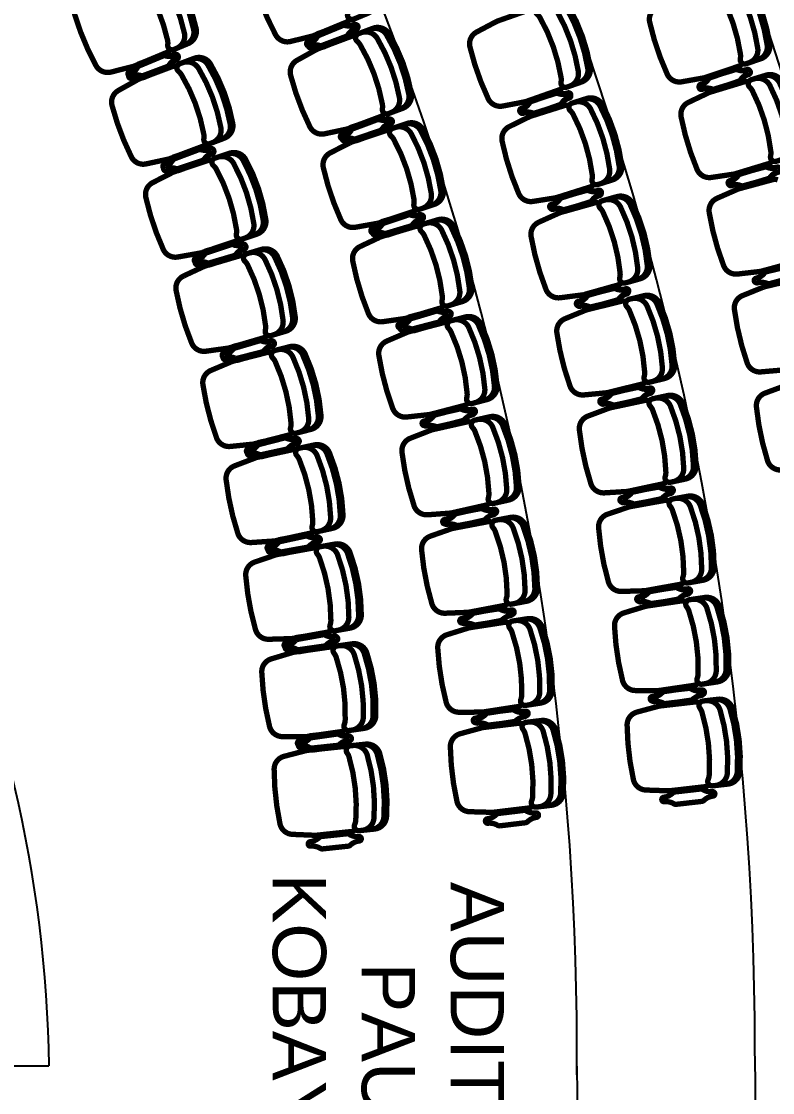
# Model space of a CAD drawing. Header units: metres. Extents: x -331 to 2982, y 362 to 2539.
# Drawn here: x 2871.74 to 2875.96, y 1345.53 to 1351.55 of the extents above; entities that cross this region are included whole.
import ezdxf

# ---------------------------------------------------------------- set-up
doc = ezdxf.new("R2010")
doc.units = ezdxf.units.M
doc.layers.add('Pis', color=251, linetype='Continuous')
doc.styles.add('ARIAL', font='arial.ttf')

msp = doc.modelspace()

# ---------------------------------------------------------------- linework, layer by layer
at = {"layer": 'Pis'}
msp.add_line((2870.6973, 1345.6808), (2871.8963, 1345.6808), dxfattribs=at)
at = {"layer": 'Pis', "const_width": 0.03}
for points in [[(2873.5731, 1351.6192, 0.08991), (2873.437, 1351.9489, 0.086278), (2873.4196, 1351.9679, -0.57735), (2873.4253, 1352.0108), (2873.5058, 1352.0441, -0.36261), (2873.5976, 1352.0153, -0.08991), (2873.7337, 1351.6855, -0.36261), (2873.689, 1351.6004), (2873.6085, 1351.5671, -0.57735), (2873.5742, 1351.5935, 0.086278)], [(2872.5627, 1351.4484, 0.08991), (2872.4252, 1351.7776, 0.086278), (2872.4078, 1351.7965, -0.57735), (2872.4133, 1351.8394), (2872.4937, 1351.873, -0.36261), (2872.5855, 1351.8446, -0.08991), (2872.723, 1351.5154, -0.36261), (2872.6787, 1351.4301), (2872.5983, 1351.3965, -0.57735), (2872.5638, 1351.4227, 0.086278)], [(2875.7825, 1351.3707, 0.08991), (2875.6685, 1351.7088, 0.086278), (2875.6525, 1351.7289, -0.57735), (2875.661, 1351.7713), (2875.7436, 1351.7991, -0.36261), (2875.8332, 1351.7643, -0.08991), (2875.9471, 1351.4262, -0.36261), (2875.8969, 1351.3443), (2875.8143, 1351.3164, -0.57735), (2875.7818, 1351.3451, 0.086278)], [(2874.7745, 1351.2388, 0.08991), (2874.6561, 1351.5753, 0.086278), (2874.6397, 1351.5951, -0.57735), (2874.6477, 1351.6377), (2874.7299, 1351.6666, -0.36261), (2874.82, 1351.633, -0.08991), (2874.9384, 1351.2964, -0.36261), (2874.8893, 1351.2138), (2874.8071, 1351.1849, -0.57735), (2874.7742, 1351.2131, 0.086278)], [(2873.4305, 1351.4194), (2873.5655, 1351.4699, 0.164851), (2873.5754, 1351.478, -0.162089), (2873.6189, 1351.5138, 1), (2873.6101, 1351.5373, -0.162089), (2873.5538, 1351.5358, 0.164851), (2873.541, 1351.5354), (2873.406, 1351.485, 0.164851), (2873.396, 1351.4769, -0.162089), (2873.3525, 1351.441, 1), (2873.3613, 1351.4176, -0.162089), (2873.4176, 1351.419, 0.164851)], [(2873.4038, 1351.4673, -0.164851), (2873.4135, 1351.4758), (2873.5467, 1351.5308, -0.164851), (2873.5595, 1351.5316, 0.162089), (2873.6158, 1351.535, -1), (2873.6253, 1351.5119, 0.162089), (2873.5831, 1351.4745, -0.164851), (2873.5734, 1351.4661), (2873.4402, 1351.4111, -0.164851), (2873.4274, 1351.4103, 0.162089), (2873.3711, 1351.4069, -1), (2873.3616, 1351.43, 0.162089)], [(2873.7699, 1351.089, 0.08991), (2873.645, 1351.4231, 0.086278), (2873.6283, 1351.4426, -0.57735), (2873.6354, 1351.4853), (2873.7171, 1351.5159, -0.36261), (2873.8078, 1351.484, -0.08991), (2873.9327, 1351.1498, -0.36261), (2873.8851, 1351.0662), (2873.8035, 1351.0357, -0.57735), (2873.7701, 1351.0633, 0.086278)], [(2872.4263, 1351.2501), (2872.5612, 1351.3008, 0.164851), (2872.5712, 1351.309, -0.162089), (2872.6146, 1351.3449, 1), (2872.6058, 1351.3683, -0.162089), (2872.5494, 1351.3668, 0.164851), (2872.5366, 1351.3664), (2872.4017, 1351.3157, 0.164851), (2872.3918, 1351.3075, -0.162089), (2872.3484, 1351.2716, 1), (2872.3571, 1351.2482, -0.162089), (2872.4135, 1351.2497, 0.164851)], [(2872.394, 1351.2959, -0.164851), (2872.4036, 1351.3044), (2872.5366, 1351.3599, -0.164851), (2872.5494, 1351.3608, 0.162089), (2872.6057, 1351.3644, -1), (2872.6153, 1351.3413, 0.162089), (2872.5732, 1351.3038, -0.164851), (2872.5636, 1351.2953), (2872.4306, 1351.2398, -0.164851), (2872.4178, 1351.2389, 0.162089), (2872.3616, 1351.2353, -1), (2872.3519, 1351.2584, 0.162089)], [(2872.7664, 1350.9203, 0.08991), (2872.6409, 1351.2543, 0.086278), (2872.6241, 1351.2737, -0.57735), (2872.6312, 1351.3164), (2872.7128, 1351.3471, -0.36261), (2872.8035, 1351.3154, -0.08991), (2872.929, 1350.9814, -0.36261), (2872.8816, 1350.8978), (2872.8, 1350.8671, -0.57735), (2872.7666, 1350.8946, 0.086278)], [(2875.6353, 1351.174), (2875.7732, 1351.2159, 0.164851), (2875.7837, 1351.2234, -0.162089), (2875.8293, 1351.2564, 1), (2875.8221, 1351.2804, -0.162089), (2875.7657, 1351.2825, 0.164851), (2875.7529, 1351.2829), (2875.615, 1351.241, 0.164851), (2875.6046, 1351.2335, -0.162089), (2875.5589, 1351.2004, 1), (2875.5662, 1351.1765, -0.162089), (2875.6225, 1351.1744, 0.164851)], [(2875.6034, 1351.2305, -0.164851), (2875.6137, 1351.2383), (2875.7502, 1351.2843, -0.164851), (2875.7631, 1351.2843, 0.162089), (2875.8194, 1351.2839, -1), (2875.8274, 1351.2602, 0.162089), (2875.7828, 1351.2257, -0.164851), (2875.7726, 1351.218), (2875.636, 1351.1719, -0.164851), (2875.6232, 1351.172, 0.162089), (2875.5668, 1351.1724, -1), (2875.5588, 1351.1961, 0.162089)], [(2875.9534, 1350.8229, 0.08991), (2875.8497, 1351.1643, 0.086278), (2875.8342, 1351.1848, -0.57735), (2875.8441, 1351.2269), (2875.9274, 1351.2523, -0.36261), (2876.016, 1351.2147, -0.08991), (2876.1196, 1350.8734, -0.36261), (2876.0669, 1350.793), (2875.9835, 1350.7677, -0.57735), (2875.9519, 1350.7972, 0.086278)], [(2874.6275, 1351.0393), (2874.7649, 1351.0828, 0.164851), (2874.7753, 1351.0904, -0.162089), (2874.8205, 1351.124, 1), (2874.813, 1351.1478, -0.162089), (2874.7567, 1351.1493, 0.164851), (2874.7438, 1351.1495), (2874.6064, 1351.1061, 0.164851), (2874.5961, 1351.0985, -0.162089), (2874.5508, 1351.0649, 1), (2874.5584, 1351.041, -0.162089), (2874.6147, 1351.0396, 0.164851)], [(2874.5974, 1351.0961, -0.164851), (2874.6075, 1351.104), (2874.7434, 1351.1519, -0.164851), (2874.7563, 1351.152, 0.162089), (2874.8126, 1351.1524, -1), (2874.8209, 1351.1288, 0.162089), (2874.7768, 1351.0938, -0.164851), (2874.7667, 1351.0858), (2874.6307, 1351.038, -0.164851), (2874.6179, 1351.0379, 0.162089), (2874.5615, 1351.0375, -1), (2874.5532, 1351.0611, 0.162089)], [(2874.9496, 1350.6919, 0.08991), (2874.842, 1351.0321, 0.086278), (2874.8263, 1351.0524, -0.57735), (2874.8356, 1351.0947), (2874.9187, 1351.121, -0.36261), (2875.0077, 1351.0845, -0.08991), (2875.1153, 1350.7443, -0.36261), (2875.0635, 1350.6633), (2874.9804, 1350.637, -0.57735), (2874.9485, 1350.6663, 0.086278)], [(2873.6198, 1350.8941), (2873.7565, 1350.9399, 0.164851), (2873.7667, 1350.9477, -0.162089), (2873.8114, 1350.9821, 1), (2873.8034, 1351.0058, -0.162089), (2873.747, 1351.0062, 0.164851), (2873.7342, 1351.0063), (2873.5976, 1350.9604, 0.164851), (2873.5874, 1350.9527, -0.162089), (2873.5427, 1350.9183, 1), (2873.5506, 1350.8946, -0.162089), (2873.607, 1350.8941, 0.164851)], [(2873.5956, 1350.9429, -0.164851), (2873.6055, 1350.9511), (2873.7405, 1351.0015, -0.164851), (2873.7533, 1351.0019, 0.162089), (2873.8097, 1351.0033, -1), (2873.8184, 1350.9799, 0.162089), (2873.775, 1350.944, -0.164851), (2873.765, 1350.9359), (2873.63, 1350.8855, -0.164851), (2873.6172, 1350.8851, 0.162089), (2873.5608, 1350.8836, -1), (2873.5521, 1350.9071, 0.162089)], [(2873.9479, 1350.5523, 0.08991), (2873.8344, 1350.8905, 0.086278), (2873.8184, 1350.9106, -0.57735), (2873.827, 1350.953), (2873.9096, 1350.9807, -0.36261), (2873.9991, 1350.9458, -0.08991), (2874.1126, 1350.6076, -0.36261), (2874.0623, 1350.5257), (2873.9796, 1350.498, -0.57735), (2873.9472, 1350.5266, 0.086278)], [(2872.6222, 1350.7268), (2872.7588, 1350.7726, 0.164851), (2872.7691, 1350.7804, -0.162089), (2872.8137, 1350.8147, 1), (2872.8058, 1350.8384, -0.162089), (2872.7494, 1350.8389, 0.164851), (2872.7366, 1350.839), (2872.6, 1350.7932, 0.164851), (2872.5897, 1350.7854, -0.162089), (2872.545, 1350.751, 1), (2872.553, 1350.7273, -0.162089), (2872.6094, 1350.7268, 0.164851)], [(2872.5923, 1350.774, -0.164851), (2872.6022, 1350.7821), (2872.7371, 1350.8328, -0.164851), (2872.75, 1350.8332, 0.162089), (2872.8063, 1350.8347, -1), (2872.8151, 1350.8113, 0.162089), (2872.7717, 1350.7754, -0.164851), (2872.7617, 1350.7673), (2872.6268, 1350.7166, -0.164851), (2872.614, 1350.7161, 0.162089), (2872.5577, 1350.7146, -1), (2872.5489, 1350.738, 0.162089)], [(2872.9501, 1350.3849, 0.08991), (2872.8368, 1350.7232, 0.086278), (2872.8207, 1350.7432, -0.57735), (2872.8293, 1350.7857), (2872.912, 1350.8133, -0.36261), (2873.0015, 1350.7784, -0.08991), (2873.1149, 1350.4401, -0.36261), (2873.0645, 1350.3582), (2872.9818, 1350.3305, -0.57735), (2872.9494, 1350.3592, 0.086278)], [(2875.7981, 1350.63), (2875.9372, 1350.6677, 0.164851), (2875.9479, 1350.6749, -0.162089), (2875.9945, 1350.7065, 1), (2875.988, 1350.7307, -0.162089), (2875.9317, 1350.7345, 0.164851), (2875.9189, 1350.7353), (2875.7798, 1350.6976, 0.164851), (2875.7692, 1350.6904, -0.162089), (2875.7226, 1350.6588, 1), (2875.7291, 1350.6346, -0.162089), (2875.7853, 1350.6308, 0.164851)], [(2875.7702, 1350.6881, -0.164851), (2875.7806, 1350.6956), (2875.9185, 1350.7375, -0.164851), (2875.9314, 1350.737, 0.162089), (2875.9877, 1350.7349, -1), (2875.9949, 1350.711, 0.162089), (2875.9493, 1350.678, -0.164851), (2875.9389, 1350.6705), (2875.801, 1350.6286, -0.164851), (2875.7881, 1350.629, 0.162089), (2875.7318, 1350.6311, -1), (2875.7245, 1350.655, 0.162089)], [(2874.7955, 1350.497), (2874.9342, 1350.5361, 0.164851), (2874.9448, 1350.5433, -0.162089), (2874.9911, 1350.5754, 1), (2874.9843, 1350.5995, -0.162089), (2874.928, 1350.6028, 0.164851), (2874.9152, 1350.6034), (2874.7765, 1350.5644, 0.164851), (2874.7659, 1350.5571, -0.162089), (2874.7196, 1350.525, 1), (2874.7264, 1350.5009, -0.162089), (2874.7826, 1350.4977, 0.164851)], [(2874.768, 1350.555, -0.164851), (2874.7784, 1350.5626), (2874.9158, 1350.6061, -0.164851), (2874.9286, 1350.6058, 0.162089), (2874.985, 1350.6044, -1), (2874.9925, 1350.5806, 0.162089), (2874.9472, 1350.547, -0.164851), (2874.9369, 1350.5394), (2874.7995, 1350.4959, -0.164851), (2874.7867, 1350.4961, 0.162089), (2874.7303, 1350.4976, -1), (2874.7228, 1350.5214, 0.162089)], [(2875.1063, 1350.1395, 0.08991), (2875.0096, 1350.4829, 0.086278), (2874.9945, 1350.5037, -0.57735), (2875.0052, 1350.5457), (2875.0891, 1350.5693, -0.36261), (2875.1768, 1350.53, -0.08991), (2875.2735, 1350.1866, -0.36261), (2875.2192, 1350.1073), (2875.1353, 1350.0836, -0.57735), (2875.1043, 1350.1139, 0.086278)], [(2873.7906, 1350.3626), (2873.9287, 1350.4038, 0.164851), (2873.9392, 1350.4112, -0.162089), (2873.985, 1350.4441, 1), (2873.9778, 1350.468, -0.162089), (2873.9215, 1350.4704, 0.164851), (2873.9087, 1350.4709), (2873.7706, 1350.4297, 0.164851), (2873.7601, 1350.4223, -0.162089), (2873.7143, 1350.3894, 1), (2873.7214, 1350.3655, -0.162089), (2873.7777, 1350.3631, 0.164851)], [(2873.7687, 1350.4123, -0.164851), (2873.7789, 1350.42), (2873.9155, 1350.4659, -0.164851), (2873.9284, 1350.4659, 0.162089), (2873.9847, 1350.4654, -1), (2873.9927, 1350.4417, 0.162089), (2873.948, 1350.4073, -0.164851), (2873.9378, 1350.3995), (2873.8012, 1350.3537, -0.164851), (2873.7883, 1350.3537, 0.162089), (2873.732, 1350.3542, -1), (2873.724, 1350.3779, 0.162089)], [(2874.1068, 1350.0099, 0.08991), (2874.0049, 1350.3518, 0.086278), (2873.9895, 1350.3724, -0.57735), (2873.9996, 1350.4145), (2874.0831, 1350.4394, -0.36261), (2874.1714, 1350.4014, -0.08991), (2874.2733, 1350.0596, -0.36261), (2874.2202, 1349.9794), (2874.1367, 1349.9545, -0.57735), (2874.1053, 1349.9843, 0.086278)], [(2872.7983, 1350.1965), (2872.9365, 1350.2373, 0.164851), (2872.947, 1350.2447, -0.162089), (2872.9929, 1350.2774, 1), (2872.9858, 1350.3014, -0.162089), (2872.9295, 1350.3039, 0.164851), (2872.9167, 1350.3044), (2872.7784, 1350.2636, 0.164851), (2872.7679, 1350.2562, -0.162089), (2872.7221, 1350.2235, 1), (2872.7291, 1350.1995, -0.162089), (2872.7854, 1350.197, 0.164851)], [(2872.7708, 1350.2449, -0.164851), (2872.7811, 1350.2527), (2872.9177, 1350.2985, -0.164851), (2872.9305, 1350.2984, 0.162089), (2872.9869, 1350.298, -1), (2872.9948, 1350.2742, 0.162089), (2872.9502, 1350.2399, -0.164851), (2872.9399, 1350.2321), (2872.8033, 1350.1863, -0.164851), (2872.7905, 1350.1864, 0.162089), (2872.7341, 1350.1869, -1), (2872.7262, 1350.2106, 0.162089)], [(2873.1136, 1349.843, 0.08991), (2873.0126, 1350.1851, 0.086278), (2872.9972, 1350.2057, -0.57735), (2873.0074, 1350.2478), (2873.091, 1350.2725, -0.36261), (2873.1792, 1350.2343, -0.08991), (2873.2802, 1349.8922, -0.36261), (2873.2269, 1349.8122), (2873.1433, 1349.7875, -0.57735), (2873.112, 1349.8173, 0.086278)], [(2875.9442, 1350.0787), (2876.0843, 1350.1122, 0.164851), (2876.0952, 1350.119, -0.162089), (2876.1428, 1350.1493, 1), (2876.137, 1350.1736, -0.162089), (2876.0809, 1350.1791, 0.164851), (2876.0681, 1350.1803), (2875.9279, 1350.1468, 0.164851), (2875.917, 1350.14, -0.162089), (2875.8695, 1350.1097, 1), (2875.8753, 1350.0854, -0.162089), (2875.9314, 1350.0799, 0.164851)], [(2875.9182, 1350.1403, -0.164851), (2875.9289, 1350.1474), (2876.068, 1350.1851, -0.164851), (2876.0808, 1350.1843, 0.162089), (2876.1371, 1350.1805, -1), (2876.1436, 1350.1564, 0.162089), (2876.097, 1350.1247, -0.164851), (2876.0863, 1350.1176), (2875.9472, 1350.0799, -0.164851), (2875.9344, 1350.0807, 0.162089), (2875.8782, 1350.0845, -1), (2875.8716, 1350.1086, 0.162089)], [(2874.945, 1349.9494), (2875.0849, 1349.984, 0.164851), (2875.0957, 1349.991, -0.162089), (2875.143, 1350.0216, 1), (2875.137, 1350.0459, -0.162089), (2875.0809, 1350.0509, 0.164851), (2875.0681, 1350.052), (2874.9282, 1350.0174, 0.164851), (2874.9174, 1350.0105, -0.162089), (2874.8701, 1349.9798, 1), (2874.8761, 1349.9556, -0.162089), (2874.9322, 1349.9505, 0.164851)], [(2874.9204, 1350.0084, -0.164851), (2874.931, 1350.0157), (2875.0697, 1350.0548, -0.164851), (2875.0825, 1350.0541, 0.162089), (2875.1388, 1350.0508, -1), (2875.1456, 1350.0268, 0.162089), (2875.0993, 1349.9947, -0.164851), (2875.0887, 1349.9874), (2874.95, 1349.9483, -0.164851), (2874.9371, 1349.949, 0.162089), (2874.8809, 1349.9522, -1), (2874.8741, 1349.9763, 0.162089)], [(2875.2443, 1349.5822, 0.08991), (2875.1586, 1349.9285, 0.086278), (2875.1442, 1349.9498, -0.57735), (2875.1562, 1349.9914), (2875.2408, 1350.0123, -0.36261), (2875.3273, 1349.9702, -0.08991), (2875.4129, 1349.6239, -0.36261), (2875.3561, 1349.5464), (2875.2715, 1349.5254, -0.57735), (2875.2415, 1349.5566, 0.086278)], [(2873.9424, 1349.8257), (2874.0818, 1349.8622, 0.164851), (2874.0925, 1349.8693, -0.162089), (2874.1394, 1349.9005, 1), (2874.1331, 1349.9247, -0.162089), (2874.0769, 1349.929, 0.164851), (2874.0641, 1349.9299), (2873.9247, 1349.8934, 0.164851), (2873.914, 1349.8864, -0.162089), (2873.8671, 1349.8551, 1), (2873.8734, 1349.8309, -0.162089), (2873.9296, 1349.8266, 0.164851)], [(2873.923, 1349.876, -0.164851), (2873.9335, 1349.8835), (2874.0716, 1349.9247, -0.164851), (2874.0844, 1349.9242, 0.162089), (2874.1407, 1349.9218, -1), (2874.1478, 1349.8978, 0.162089), (2874.102, 1349.865, -0.164851), (2874.0916, 1349.8576), (2873.9535, 1349.8164, -0.164851), (2873.9406, 1349.8169, 0.162089), (2873.8843, 1349.8193, -1), (2873.8772, 1349.8432, 0.162089)], [(2874.2465, 1349.4625, 0.08991), (2874.1562, 1349.8076, 0.086278), (2874.1416, 1349.8287, -0.57735), (2874.153, 1349.8705), (2874.2373, 1349.8925, -0.36261), (2874.3243, 1349.8516, -0.08991), (2874.4146, 1349.5065, -0.36261), (2874.3588, 1349.4282), (2874.2745, 1349.4061, -0.57735), (2874.2441, 1349.4369, 0.086278)], [(2872.9543, 1349.66), (2873.0939, 1349.6958, 0.164851), (2873.1046, 1349.7028, -0.162089), (2873.1517, 1349.7338, 1), (2873.1455, 1349.7581, -0.162089), (2873.0893, 1349.7626, 0.164851), (2873.0765, 1349.7636), (2872.9369, 1349.7278, 0.164851), (2872.9262, 1349.7208, -0.162089), (2872.8791, 1349.6897, 1), (2872.8853, 1349.6655, -0.162089), (2872.9415, 1349.661, 0.164851)], [(2872.9294, 1349.7096, -0.164851), (2872.9399, 1349.717), (2873.0781, 1349.7578, -0.164851), (2873.0909, 1349.7573, 0.162089), (2873.1472, 1349.7547, -1), (2873.1543, 1349.7308, 0.162089), (2873.1084, 1349.698, -0.164851), (2873.0979, 1349.6907), (2872.9597, 1349.6498, -0.164851), (2872.9469, 1349.6503, 0.162089), (2872.8906, 1349.6529, -1), (2872.8835, 1349.6769, 0.162089)], [(2873.2567, 1349.2953, 0.08991), (2873.168, 1349.6409, 0.086278), (2873.1535, 1349.662, -0.57735), (2873.1651, 1349.7037), (2873.2496, 1349.7254, -0.36261), (2873.3363, 1349.684, -0.08991), (2873.425, 1349.3384, -0.36261), (2873.3688, 1349.2604), (2873.2844, 1349.2388, -0.57735), (2873.2541, 1349.2697, 0.086278)], [(2875.0761, 1349.3971), (2875.217, 1349.4272, 0.164851), (2875.228, 1349.4338, -0.162089), (2875.2763, 1349.4629, 1), (2875.2711, 1349.4873, -0.162089), (2875.2151, 1349.4942, 0.164851), (2875.2024, 1349.4957), (2875.0615, 1349.4655, 0.164851), (2875.0504, 1349.459, -0.162089), (2875.0022, 1349.4299, 1), (2875.0074, 1349.4054, -0.162089), (2875.0633, 1349.3986, 0.164851)], [(2875.0543, 1349.4572, -0.164851), (2875.0651, 1349.4641), (2875.205, 1349.4987, -0.164851), (2875.2178, 1349.4976, 0.162089), (2875.2739, 1349.4926, -1), (2875.2799, 1349.4683, 0.162089), (2875.2326, 1349.4376, -0.164851), (2875.2218, 1349.4307), (2875.0819, 1349.3961, -0.164851), (2875.0691, 1349.3972, 0.162089), (2875.013, 1349.4022, -1), (2875.007, 1349.4265, 0.162089)], [(2875.3634, 1349.0205, 0.08991), (2875.2889, 1349.3693, 0.086278), (2875.2752, 1349.3911, -0.57735), (2875.2885, 1349.4323), (2875.3737, 1349.4505, -0.36261), (2875.4588, 1349.4056, -0.08991), (2875.5334, 1349.0568, -0.36261), (2875.4741, 1348.9811), (2875.3888, 1348.9629, -0.57735), (2875.3598, 1348.995, 0.086278)], [(2874.0773, 1349.2745), (2874.2179, 1349.3062, 0.164851), (2874.2289, 1349.3129, -0.162089), (2874.2768, 1349.3426, 1), (2874.2713, 1349.367, -0.162089), (2874.2153, 1349.3731, 0.164851), (2874.2025, 1349.3745), (2874.0619, 1349.3428, 0.164851), (2874.051, 1349.3361, -0.162089), (2874.0031, 1349.3064, 1), (2874.0086, 1349.282, -0.162089), (2874.0646, 1349.2758, 0.164851)], [(2874.0582, 1349.3349, -0.164851), (2874.0689, 1349.342), (2874.2084, 1349.3785, -0.164851), (2874.2212, 1349.3776, 0.162089), (2874.2774, 1349.3733, -1), (2874.2837, 1349.3491, 0.162089), (2874.2368, 1349.3178, -0.164851), (2874.2261, 1349.3108), (2874.0867, 1349.2743, -0.164851), (2874.0738, 1349.2752, 0.162089), (2874.0176, 1349.2795, -1), (2874.0113, 1349.3037, 0.162089)], [(2874.369, 1348.9011, 0.08991), (2874.2904, 1349.2492, 0.086278), (2874.2765, 1349.2707, -0.57735), (2874.2894, 1349.3121), (2874.3744, 1349.3313, -0.36261), (2874.4599, 1349.2874, -0.08991), (2874.5385, 1348.9394, -0.36261), (2874.48, 1348.863), (2874.395, 1348.8439, -0.57735), (2874.3657, 1348.8757, 0.086278)], [(2873.0901, 1349.1181), (2873.2309, 1349.1488, 0.164851), (2873.2419, 1349.1554, -0.162089), (2873.29, 1349.1848, 1), (2873.2847, 1349.2092, -0.162089), (2873.2287, 1349.2158, 0.164851), (2873.2159, 1349.2172), (2873.0751, 1349.1865, 0.164851), (2873.0641, 1349.1799, -0.162089), (2873.016, 1349.1505, 1), (2873.0213, 1349.1261, -0.162089), (2873.0773, 1349.1195, 0.164851)], [(2873.0677, 1349.1687, -0.164851), (2873.0785, 1349.1757), (2873.2181, 1349.2115, -0.164851), (2873.2309, 1349.2105, 0.162089), (2873.2871, 1349.2059, -1), (2873.2933, 1349.1817, 0.162089), (2873.2462, 1349.1507, -0.164851), (2873.2355, 1349.1437), (2873.0959, 1349.1079, -0.164851), (2873.0831, 1349.1088, 0.162089), (2873.0269, 1349.1134, -1), (2873.0207, 1349.1376, 0.162089)], [(2873.379, 1348.7427, 0.08991), (2873.303, 1349.0912, 0.086278), (2873.2892, 1349.1129, -0.57735), (2873.3023, 1349.1542), (2873.3875, 1349.1728, -0.36261), (2873.4727, 1349.1283, -0.08991), (2873.5488, 1348.7797, -0.36261), (2873.4898, 1348.7038), (2873.4047, 1348.6852, -0.57735), (2873.3755, 1348.7172, 0.086278)], [(2875.1885, 1348.8407), (2875.3303, 1348.8663, 0.164851), (2875.3416, 1348.8725, -0.162089), (2875.3907, 1348.9, 1), (2875.3863, 1348.9246, -0.162089), (2875.3306, 1348.9332, 0.164851), (2875.3179, 1348.9351), (2875.1761, 1348.9095, 0.164851), (2875.1648, 1348.9033, -0.162089), (2875.1157, 1348.8758, 1), (2875.1201, 1348.8512, -0.162089), (2875.1758, 1348.8426, 0.164851)], [(2875.1696, 1348.9016, -0.164851), (2875.1806, 1348.9081), (2875.3215, 1348.9383, -0.164851), (2875.3343, 1348.9368, 0.162089), (2875.3902, 1348.9299, -1), (2875.3954, 1348.9055, 0.162089), (2875.3472, 1348.8764, -0.164851), (2875.3361, 1348.8698), (2875.1952, 1348.8397, -0.164851), (2875.1825, 1348.8412, 0.162089), (2875.1265, 1348.848, -1), (2875.1213, 1348.8725, 0.162089)], [(2875.4637, 1348.455, 0.08991), (2875.4003, 1348.8061, 0.086278), (2875.3873, 1348.8283, -0.57735), (2875.402, 1348.869), (2875.4877, 1348.8845, -0.36261), (2875.5713, 1348.837, -0.08991), (2875.6347, 1348.4859, -0.36261), (2875.573, 1348.4121), (2875.4872, 1348.3967, -0.57735), (2875.4593, 1348.4297, 0.086278)], [(2874.1924, 1348.7188), (2874.334, 1348.7457, 0.164851), (2874.3452, 1348.752, -0.162089), (2874.3941, 1348.78, 1), (2874.3894, 1348.8046, -0.162089), (2874.3336, 1348.8127, 0.164851), (2874.3209, 1348.8145), (2874.1793, 1348.7875, 0.164851), (2874.1682, 1348.7812, -0.162089), (2874.1193, 1348.7532, 1), (2874.1239, 1348.7287, -0.162089), (2874.1797, 1348.7206, 0.164851)], [(2874.1765, 1348.7801, -0.164851), (2874.1874, 1348.7868), (2874.328, 1348.8185, -0.164851), (2874.3408, 1348.8171, 0.162089), (2874.3968, 1348.8109, -1), (2874.4023, 1348.7865, 0.162089), (2874.3543, 1348.7569, -0.164851), (2874.3434, 1348.7502), (2874.2028, 1348.7185, -0.164851), (2874.19, 1348.7198, 0.162089), (2874.134, 1348.726, -1), (2874.1285, 1348.7504, 0.162089)], [(2874.4712, 1348.3358, 0.08991), (2874.4045, 1348.6862, 0.086278), (2874.3913, 1348.7083, -0.57735), (2874.4056, 1348.7492), (2874.4912, 1348.7654, -0.36261), (2874.5752, 1348.7187, -0.08991), (2874.6419, 1348.3682, -0.36261), (2874.5809, 1348.2939), (2874.4953, 1348.2776, -0.57735), (2874.467, 1348.3104, 0.086278)], [(2873.2054, 1348.5716), (2873.3472, 1348.5972, 0.164851), (2873.3584, 1348.6034, -0.162089), (2873.4076, 1348.631, 1), (2873.4031, 1348.6556, -0.162089), (2873.3474, 1348.6642, 0.164851), (2873.3347, 1348.6661), (2873.1929, 1348.6405, 0.164851), (2873.1817, 1348.6342, -0.162089), (2873.1325, 1348.6067, 1), (2873.137, 1348.5821, -0.162089), (2873.1927, 1348.5735, 0.164851)], [(2873.1857, 1348.623, -0.164851), (2873.1967, 1348.6296), (2873.3375, 1348.6603, -0.164851), (2873.3502, 1348.6589, 0.162089), (2873.4062, 1348.6523, -1), (2873.4115, 1348.6279, 0.162089), (2873.3634, 1348.5985, -0.164851), (2873.3524, 1348.5919), (2873.2116, 1348.5612, -0.164851), (2873.1988, 1348.5626, 0.162089), (2873.1429, 1348.5692, -1), (2873.1375, 1348.5937, 0.162089)], [(2873.4806, 1348.186, 0.08991), (2873.4172, 1348.5371, 0.086278), (2873.4042, 1348.5592, -0.57735), (2873.4188, 1348.6), (2873.5046, 1348.6155, -0.36261), (2873.5881, 1348.5679, -0.08991), (2873.6516, 1348.2169, -0.36261), (2873.5899, 1348.1431), (2873.5041, 1348.1276, -0.57735), (2873.4762, 1348.1607, 0.086278)], [(2875.2661, 1348.3424, -0.164851), (2875.2773, 1348.3486), (2875.4191, 1348.3742, -0.164851), (2875.4318, 1348.3723, 0.162089), (2875.4875, 1348.3637, -1), (2875.492, 1348.3391, 0.162089), (2875.4428, 1348.3115, -0.164851), (2875.4316, 1348.3053), (2875.2898, 1348.2797, -0.164851), (2875.2771, 1348.2816, 0.162089), (2875.2214, 1348.2902, -1), (2875.2169, 1348.3148, 0.162089)], [(2875.2821, 1348.2808), (2875.4247, 1348.3018, 0.164851), (2875.4361, 1348.3077, -0.162089), (2875.4862, 1348.3336, 1), (2875.4825, 1348.3584, -0.162089), (2875.4271, 1348.3688, 0.164851), (2875.4145, 1348.3711), (2875.2719, 1348.35, 0.164851), (2875.2605, 1348.3442, -0.162089), (2875.2105, 1348.3182, 1), (2875.2141, 1348.2935, -0.162089), (2875.2695, 1348.2831, 0.164851)], [(2875.5448, 1347.8865, 0.08991), (2875.4927, 1348.2395, 0.086278), (2875.4805, 1348.262, -0.57735), (2875.4964, 1348.3023), (2875.5826, 1348.315, -0.36261), (2875.6646, 1348.2648, -0.08991), (2875.7167, 1347.9119, -0.36261), (2875.6527, 1347.8402), (2875.5665, 1347.8274, -0.57735), (2875.5396, 1347.8614, 0.086278)], [(2874.2747, 1348.2213, -0.164851), (2874.2859, 1348.2276), (2874.4274, 1348.2545, -0.164851), (2874.4402, 1348.2527, 0.162089), (2874.4959, 1348.2447, -1), (2874.5006, 1348.2201, 0.162089), (2874.4517, 1348.1921, -0.164851), (2874.4405, 1348.1858), (2874.299, 1348.1588, -0.164851), (2874.2862, 1348.1606, 0.162089), (2874.2305, 1348.1687, -1), (2874.2258, 1348.1933, 0.162089)], [(2874.2876, 1348.1593), (2874.43, 1348.1814, 0.164851), (2874.4414, 1348.1873, -0.162089), (2874.4912, 1348.2137, 1), (2874.4874, 1348.2384, -0.162089), (2874.4319, 1348.2484, 0.164851), (2874.4193, 1348.2506), (2874.2769, 1348.2285, 0.164851), (2874.2655, 1348.2225, -0.162089), (2874.2157, 1348.1962, 1), (2874.2195, 1348.1715, -0.162089), (2874.275, 1348.1615, 0.164851)], [(2874.5533, 1347.767, 0.08991), (2874.4985, 1348.1196, 0.086278), (2874.4861, 1348.142, -0.57735), (2874.5017, 1348.1824), (2874.5878, 1348.1958, -0.36261), (2874.6702, 1348.1462, -0.08991), (2874.7249, 1347.7937, -0.36261), (2874.6615, 1347.7215), (2874.5754, 1347.7081, -0.57735), (2874.5482, 1347.7418, 0.086278)], [(2873.3, 1348.0213), (2873.4427, 1348.0417, 0.164851), (2873.4541, 1348.0475, -0.162089), (2873.5043, 1348.0733, 1), (2873.5007, 1348.098, -0.162089), (2873.4454, 1348.1087, 0.164851), (2873.4327, 1348.111), (2873.2901, 1348.0905, 0.164851), (2873.2786, 1348.0847, -0.162089), (2873.2285, 1348.059, 1), (2873.2321, 1348.0342, -0.162089), (2873.2874, 1348.0236, 0.164851)], [(2873.283, 1348.0733, -0.164851), (2873.2942, 1348.0795), (2873.436, 1348.1052, -0.164851), (2873.4487, 1348.1033, 0.162089), (2873.5045, 1348.0946, -1), (2873.5089, 1348.07, 0.162089), (2873.4597, 1348.0425, -0.164851), (2873.4485, 1348.0363), (2873.3067, 1348.0107, -0.164851), (2873.294, 1348.0125, 0.162089), (2873.2383, 1348.0212, -1), (2873.2338, 1348.0458, 0.162089)], [(2873.5611, 1347.626, 0.08991), (2873.5104, 1347.9791, 0.086278), (2873.4983, 1348.0017, -0.57735), (2873.5144, 1348.0419), (2873.6006, 1348.0543, -0.36261), (2873.6824, 1348.0038, -0.08991), (2873.7331, 1347.6506, -0.36261), (2873.6688, 1347.5792), (2873.5826, 1347.5668, -0.57735), (2873.5558, 1347.6008, 0.086278)], [(2875.3569, 1347.718), (2875.5001, 1347.7345, 0.164851), (2875.5117, 1347.74, -0.162089), (2875.5625, 1347.7643, 1), (2875.5597, 1347.7892, -0.162089), (2875.5046, 1347.8013, 0.164851), (2875.4921, 1347.804), (2875.3489, 1347.7876, 0.164851), (2875.3373, 1347.7821, -0.162089), (2875.2865, 1347.7577, 1), (2875.2893, 1347.7329, -0.162089), (2875.3444, 1347.7207, 0.164851)], [(2875.3438, 1347.7803, -0.164851), (2875.3552, 1347.7861), (2875.4978, 1347.8072, -0.164851), (2875.5104, 1347.8049, 0.162089), (2875.5658, 1347.7945, -1), (2875.5694, 1347.7697, 0.162089), (2875.5194, 1347.7438, -0.164851), (2875.508, 1347.7379), (2875.3654, 1347.7169, -0.164851), (2875.3528, 1347.7192, 0.162089), (2875.2974, 1347.7296, -1), (2875.2937, 1347.7543, 0.162089)], [(2875.6069, 1347.3156, 0.08991), (2875.5661, 1347.67, 0.086278), (2875.5545, 1347.693, -0.57735), (2875.5717, 1347.7327), (2875.6583, 1347.7427, -0.36261), (2875.7387, 1347.6899, -0.08991), (2875.7795, 1347.3355, -0.36261), (2875.7132, 1347.2658), (2875.6266, 1347.2558, -0.57735), (2875.6008, 1347.2906, 0.086278)], [(2874.3627, 1347.5968), (2874.5058, 1347.6141, 0.164851), (2874.5174, 1347.6197, -0.162089), (2874.5681, 1347.6443, 1), (2874.5651, 1347.6691, -0.162089), (2874.51, 1347.681, 0.164851), (2874.4974, 1347.6836), (2874.3543, 1347.6663, 0.164851), (2874.3428, 1347.6608, -0.162089), (2874.2921, 1347.6361, 1), (2874.295, 1347.6113, -0.162089), (2874.3502, 1347.5995, 0.164851)], [(2874.353, 1347.6593, -0.164851), (2874.3644, 1347.6652), (2874.5068, 1347.6873, -0.164851), (2874.5194, 1347.6851, 0.162089), (2874.5749, 1347.6751, -1), (2874.5787, 1347.6504, 0.162089), (2874.5289, 1347.6241, -0.164851), (2874.5175, 1347.6181), (2874.3751, 1347.596, -0.164851), (2874.3624, 1347.5982, 0.162089), (2874.307, 1347.6082, -1), (2874.3031, 1347.6329, 0.162089)], [(2874.6149, 1347.1958, 0.08991), (2874.5721, 1347.55, 0.086278), (2874.5605, 1347.5729, -0.57735), (2874.5775, 1347.6127), (2874.664, 1347.6231, -0.36261), (2874.7446, 1347.5708, -0.08991), (2874.7874, 1347.2166, -0.36261), (2874.7215, 1347.1466), (2874.635, 1347.1361, -0.57735), (2874.609, 1347.1708, 0.086278)], [(2873.374, 1347.4679), (2873.5173, 1347.4832, 0.164851), (2873.5289, 1347.4886, -0.162089), (2873.58, 1347.5126, 1), (2873.5773, 1347.5374, -0.162089), (2873.5224, 1347.55, 0.164851), (2873.5098, 1347.5528), (2873.3665, 1347.5375, 0.164851), (2873.3549, 1347.5322, -0.162089), (2873.3039, 1347.5082, 1), (2873.3065, 1347.4834, -0.162089), (2873.3615, 1347.4707, 0.164851)], [(2873.3596, 1347.5205, -0.164851), (2873.3711, 1347.5263), (2873.5137, 1347.5468, -0.164851), (2873.5263, 1347.5445, 0.162089), (2873.5817, 1347.5338, -1), (2873.5853, 1347.5091, 0.162089), (2873.5351, 1347.4833, -0.164851), (2873.5237, 1347.4775), (2873.381, 1347.457, -0.164851), (2873.3684, 1347.4594, 0.162089), (2873.313, 1347.47, -1), (2873.3095, 1347.4948, 0.162089)], [(2873.6206, 1347.0635, 0.08991), (2873.5827, 1347.4182, 0.086278), (2873.5714, 1347.4412, -0.57735), (2873.5889, 1347.4808), (2873.6756, 1347.4901, -0.36261), (2873.7555, 1347.4367, -0.08991), (2873.7934, 1347.0819, -0.36261), (2873.7266, 1347.0128), (2873.6399, 1347.0036, -0.57735), (2873.6144, 1347.0385, 0.086278)], [(2875.4025, 1347.2158, -0.164851), (2875.4141, 1347.2213), (2875.5573, 1347.2378, -0.164851), (2875.5698, 1347.2351, 0.162089), (2875.6249, 1347.2229, -1), (2875.6277, 1347.1981, 0.162089), (2875.5769, 1347.1737, -0.164851), (2875.5653, 1347.1682), (2875.4221, 1347.1518, -0.164851), (2875.4096, 1347.1545, 0.162089), (2875.3545, 1347.1666, -1), (2875.3517, 1347.1915, 0.162089)], [(2874.4111, 1347.0949, -0.164851), (2874.4226, 1347.1004), (2874.5657, 1347.1177, -0.164851), (2874.5783, 1347.1151, 0.162089), (2874.6334, 1347.1032, -1), (2874.6364, 1347.0784, 0.162089), (2874.5857, 1347.0538, -0.164851), (2874.5741, 1347.0482), (2874.431, 1347.0309, -0.164851), (2874.4185, 1347.0336, 0.162089), (2874.3634, 1347.0454, -1), (2874.3604, 1347.0703, 0.162089)], [(2873.4154, 1346.9654, -0.164851), (2873.4271, 1346.9708), (2873.5704, 1346.9861, -0.164851), (2873.5829, 1346.9833, 0.162089), (2873.6378, 1346.9706, -1), (2873.6405, 1346.9458, 0.162089), (2873.5895, 1346.9219, -0.164851), (2873.5778, 1346.9165), (2873.4345, 1346.9012, -0.164851), (2873.422, 1346.904, 0.162089), (2873.3671, 1346.9166, -1), (2873.3644, 1346.9414, 0.162089)]]:
    msp.add_lwpolyline(points, format="xyb", close=True, dxfattribs=at)
for points in [[(2873.4111, 1351.9957, 0.149389), (2873.3821, 1351.9929), (2873.2041, 1351.9195, 0.03724), (2873.1908, 1351.9128), (2873.0857, 1351.8497, 0.342214), (2873.0524, 1351.7641, 0.051556), (2873.1702, 1351.4789, 0.342214), (2873.2542, 1351.4417), (2873.3731, 1351.4712, 0.03724), (2873.3873, 1351.4758), (2873.5652, 1351.5493, 0.149389), (2873.5878, 1351.5678)], [(2872.4799, 1351.8672, -0.36261), (2872.5717, 1351.8388, -0.08991), (2872.7092, 1351.5096, -0.36261), (2872.6648, 1351.4243)], [(2872.3992, 1351.8243, 0.149389), (2872.3701, 1351.8214), (2872.1925, 1351.7472, 0.03724), (2872.1792, 1351.7404), (2872.0744, 1351.677, 0.342214), (2872.0414, 1351.5912, 0.051556), (2872.1603, 1351.3065, 0.342214), (2872.2445, 1351.2696), (2872.3633, 1351.2996, 0.03724), (2872.3774, 1351.3042), (2872.5551, 1351.3785, 0.149389), (2872.5776, 1351.3971)], [(2872.4282, 1351.8456, -0.36261), (2872.52, 1351.8172, -0.08991), (2872.6575, 1351.488, -0.36261), (2872.6131, 1351.4027)], [(2875.6459, 1351.7572, 0.149389), (2875.6167, 1351.7564), (2875.4342, 1351.6949, 0.03724), (2875.4205, 1351.6891), (2875.3115, 1351.6332, 0.342214), (2875.2725, 1351.5499, 0.051556), (2875.3711, 1351.2576, 0.342214), (2875.4524, 1351.2149), (2875.5731, 1351.2363, 0.03724), (2875.5875, 1351.24), (2875.77, 1351.3015, 0.149389), (2875.7937, 1351.3185)], [(2875.6763, 1351.7765, -0.36261), (2875.7659, 1351.7416, -0.08991), (2875.8798, 1351.4035, -0.36261), (2875.8296, 1351.3216)], [(2875.7294, 1351.7943, -0.36261), (2875.819, 1351.7595, -0.08991), (2875.9329, 1351.4214, -0.36261), (2875.8827, 1351.3395)], [(2874.6328, 1351.6233, 0.149389), (2874.6036, 1351.6221), (2874.422, 1351.5582, 0.03724), (2874.4083, 1351.5522), (2874.3001, 1351.4949, 0.342214), (2874.2622, 1351.4111, 0.051556), (2874.3647, 1351.1201, 0.342214), (2874.4466, 1351.0785), (2874.567, 1351.1015, 0.03724), (2874.5813, 1351.1054), (2874.7629, 1351.1693, 0.149389), (2874.7865, 1351.1867)], [(2874.6629, 1351.643, -0.36261), (2874.753, 1351.6094, -0.08991), (2874.8714, 1351.2729, -0.36261), (2874.8223, 1351.1902)], [(2874.7158, 1351.6616, -0.36261), (2874.8058, 1351.628, -0.08991), (2874.9243, 1351.2915, -0.36261), (2874.8751, 1351.2088)], [(2873.703, 1351.5106, -0.36261), (2873.7937, 1351.4787, -0.08991), (2873.9186, 1351.1445, -0.36261), (2873.8711, 1351.061)], [(2873.6208, 1351.4708, 0.149389), (2873.5916, 1351.469), (2873.4113, 1351.4016, 0.03724), (2873.3978, 1351.3953), (2873.2906, 1351.3359, 0.342214), (2873.2544, 1351.2514, 0.051556), (2873.3624, 1350.9624, 0.342214), (2873.4452, 1350.9224), (2873.565, 1350.9478, 0.03724), (2873.5793, 1350.9519), (2873.7597, 1351.0193, 0.149389), (2873.7829, 1351.0371)], [(2873.6505, 1351.491, -0.36261), (2873.7412, 1351.4591, -0.08991), (2873.8661, 1351.1249, -0.36261), (2873.8186, 1351.0414)], [(2872.6463, 1351.3221, -0.36261), (2872.737, 1351.2904, -0.08991), (2872.8625, 1350.9564, -0.36261), (2872.8151, 1350.8728)], [(2872.6987, 1351.3418, -0.36261), (2872.7895, 1351.3101, -0.08991), (2872.915, 1350.9761, -0.36261), (2872.8676, 1350.8925)], [(2872.6166, 1351.3018, 0.149389), (2872.5874, 1351.3), (2872.4072, 1351.2323, 0.03724), (2872.3937, 1351.226), (2872.2866, 1351.1663, 0.342214), (2872.2506, 1351.0818, 0.051556), (2872.3591, 1350.793, 0.342214), (2872.4419, 1350.7531), (2872.5618, 1350.7788, 0.03724), (2872.576, 1350.7829), (2872.7563, 1350.8507, 0.149389), (2872.7794, 1350.8685)], [(2875.8285, 1351.2133, 0.149389), (2875.7993, 1351.2134), (2875.6151, 1351.1574, 0.03724), (2875.6012, 1351.152), (2875.4905, 1351.0994, 0.342214), (2875.4491, 1351.0174, 0.051556), (2875.5387, 1350.7222, 0.342214), (2875.6188, 1350.677), (2875.74, 1350.6949, 0.03724), (2875.7545, 1350.6981), (2875.9388, 1350.7541, 0.149389), (2875.963, 1350.7704)], [(2875.8595, 1351.2316, -0.36261), (2875.948, 1351.1941, -0.08991), (2876.0517, 1350.8527, -0.36261), (2875.999, 1350.7723)], [(2875.9131, 1351.2479, -0.36261), (2876.0016, 1351.2104, -0.08991), (2876.1053, 1350.869, -0.36261), (2876.0526, 1350.7886)], [(2874.8203, 1351.0809, 0.149389), (2874.791, 1351.0806), (2874.6075, 1351.0225, 0.03724), (2874.5937, 1351.017), (2874.4836, 1350.9631, 0.342214), (2874.4431, 1350.8806, 0.051556), (2874.5362, 1350.5864, 0.342214), (2874.6168, 1350.5422), (2874.7378, 1350.5614, 0.03724), (2874.7523, 1350.5649), (2874.9358, 1350.6229, 0.149389), (2874.9599, 1350.6395)], [(2874.851, 1351.0995, -0.36261), (2874.9399, 1351.0631, -0.08991), (2875.0476, 1350.7229, -0.36261), (2874.9958, 1350.6419)], [(2874.9044, 1351.1164, -0.36261), (2874.9934, 1351.08, -0.08991), (2875.101, 1350.7398, -0.36261), (2875.0492, 1350.6588)], [(2873.8422, 1350.9581, -0.36261), (2873.9318, 1350.9232, -0.08991), (2874.0453, 1350.585, -0.36261), (2873.9949, 1350.5031)], [(2873.8954, 1350.976, -0.36261), (2873.9849, 1350.941, -0.08991), (2874.0984, 1350.6028, -0.36261), (2874.048, 1350.5209)], [(2873.8118, 1350.9389, 0.149389), (2873.7826, 1350.9381), (2873.6001, 1350.8769, 0.03724), (2873.5864, 1350.8711), (2873.4772, 1350.8153, 0.342214), (2873.4382, 1350.7321, 0.051556), (2873.5363, 1350.4397, 0.342214), (2873.6177, 1350.3968), (2873.7383, 1350.4182, 0.03724), (2873.7528, 1350.4218), (2873.9353, 1350.4831, 0.149389), (2873.9591, 1350.5001)], [(2872.8446, 1350.7908, -0.36261), (2872.9342, 1350.7558, -0.08991), (2873.0475, 1350.4175, -0.36261), (2872.9971, 1350.3356)], [(2872.8977, 1350.8086, -0.36261), (2872.9873, 1350.7736, -0.08991), (2873.1006, 1350.4353, -0.36261), (2873.0502, 1350.3535)], [(2872.8142, 1350.7716, 0.149389), (2872.785, 1350.7708), (2872.6024, 1350.7096, 0.03724), (2872.5887, 1350.7039), (2872.4796, 1350.6481, 0.342214), (2872.4405, 1350.5649, 0.051556), (2872.5385, 1350.2724, 0.342214), (2872.6198, 1350.2296), (2872.7405, 1350.2508, 0.03724), (2872.7549, 1350.2545), (2872.9375, 1350.3157, 0.149389), (2872.9613, 1350.3326)], [(2875.9924, 1350.6635, 0.149389), (2875.9632, 1350.6644), (2875.7774, 1350.614, 0.03724), (2875.7634, 1350.6091), (2875.6511, 1350.5599, 0.342214), (2875.6072, 1350.4791, 0.051556), (2875.6879, 1350.1813, 0.342214), (2875.7666, 1350.1338), (2875.8883, 1350.1479, 0.03724), (2875.9029, 1350.1507), (2876.0888, 1350.2011, 0.149389), (2876.1135, 1350.2167)], [(2875.0207, 1350.55, -0.36261), (2875.1085, 1350.5107, -0.08991), (2875.2052, 1350.1673, -0.36261), (2875.1508, 1350.088)], [(2875.0747, 1350.5652, -0.36261), (2875.1624, 1350.5259, -0.08991), (2875.2591, 1350.1825, -0.36261), (2875.2048, 1350.1032)], [(2874.9894, 1350.5323, 0.149389), (2874.9602, 1350.533), (2874.7749, 1350.4808, 0.03724), (2874.7609, 1350.4757), (2874.6492, 1350.4254, 0.342214), (2874.6061, 1350.3442, 0.051556), (2874.6897, 1350.0472, 0.342214), (2874.7688, 1350.0005), (2874.8904, 1350.0158, 0.03724), (2874.905, 1350.0188), (2875.0903, 1350.071, 0.149389), (2875.1149, 1350.0868)], [(2874.015, 1350.4191, -0.36261), (2874.1033, 1350.3811, -0.08991), (2874.2053, 1350.0393, -0.36261), (2874.1522, 1349.9591)], [(2874.0687, 1350.4351, -0.36261), (2874.157, 1350.3972, -0.08991), (2874.259, 1350.0553, -0.36261), (2874.2059, 1349.9751)], [(2873.984, 1350.4009, 0.149389), (2873.9547, 1350.4011), (2873.7702, 1350.3461, 0.03724), (2873.7563, 1350.3408), (2873.6454, 1350.2888, 0.342214), (2873.6035, 1350.2069, 0.051556), (2873.6917, 1349.9113, 0.342214), (2873.7715, 1349.8657), (2873.8929, 1349.883, 0.03724), (2873.9074, 1349.8861), (2874.0919, 1349.9412, 0.149389), (2874.1163, 1349.9573)], [(2873.0228, 1350.2524, -0.36261), (2873.1111, 1350.2142, -0.08991), (2873.2121, 1349.872, -0.36261), (2873.1588, 1349.792)], [(2873.0766, 1350.2683, -0.36261), (2873.1648, 1350.2301, -0.08991), (2873.2659, 1349.8879, -0.36261), (2873.2125, 1349.8079)], [(2872.9918, 1350.2343, 0.149389), (2872.9625, 1350.2346), (2872.7779, 1350.18, 0.03724), (2872.764, 1350.1748), (2872.6529, 1350.123, 0.342214), (2872.6108, 1350.0413, 0.051556), (2872.6982, 1349.7454, 0.342214), (2872.7779, 1349.6997), (2872.8993, 1349.7166, 0.03724), (2872.9138, 1349.7197), (2873.0985, 1349.7742, 0.149389), (2873.1229, 1349.7903)], [(2876.1394, 1350.1063, 0.149389), (2876.1102, 1350.1081), (2875.9229, 1350.0634, 0.03724), (2875.9088, 1350.0588), (2875.7951, 1350.013, 0.342214), (2875.7488, 1349.9336, 0.051556), (2875.8204, 1349.6335, 0.342214), (2875.8976, 1349.5836), (2876.0197, 1349.5941, 0.03724), (2876.0344, 1349.5965), (2876.2217, 1349.6412, 0.149389), (2876.2469, 1349.656)], [(2875.2263, 1350.0087, -0.36261), (2875.3127, 1349.9666, -0.08991), (2875.3984, 1349.6203, -0.36261), (2875.3415, 1349.5428)], [(2875.14, 1349.9786, 0.149389), (2875.1108, 1349.9802), (2874.9239, 1349.9339, 0.03724), (2874.9098, 1349.9293), (2874.7965, 1349.8825, 0.342214), (2874.7508, 1349.8028, 0.051556), (2874.8249, 1349.5033, 0.342214), (2874.9025, 1349.454), (2875.0245, 1349.4655, 0.03724), (2875.0392, 1349.468), (2875.2261, 1349.5142, 0.149389), (2875.2512, 1349.5292)], [(2875.1719, 1349.9953, -0.36261), (2875.2583, 1349.9532, -0.08991), (2875.344, 1349.6068, -0.36261), (2875.2871, 1349.5293)], [(2874.2228, 1349.8887, -0.36261), (2874.3098, 1349.8478, -0.08991), (2874.4001, 1349.5027, -0.36261), (2874.3443, 1349.4244)], [(2874.137, 1349.8575, 0.149389), (2874.1078, 1349.8586), (2873.9215, 1349.8099, 0.03724), (2873.9074, 1349.8051), (2873.7948, 1349.7568, 0.342214), (2873.7502, 1349.6765, 0.051556), (2873.8283, 1349.378, 0.342214), (2873.9065, 1349.3298), (2874.0284, 1349.3429, 0.03724), (2874.043, 1349.3455), (2874.2293, 1349.3943, 0.149389), (2874.2541, 1349.4096)], [(2874.1686, 1349.8746, -0.36261), (2874.2556, 1349.8336, -0.08991), (2874.3459, 1349.4885, -0.36261), (2874.2901, 1349.4102)], [(2873.1807, 1349.7077, -0.36261), (2873.2675, 1349.6664, -0.08991), (2873.3562, 1349.3208, -0.36261), (2873.3, 1349.2428)], [(2873.235, 1349.7217, -0.36261), (2873.3218, 1349.6803, -0.08991), (2873.4104, 1349.3347, -0.36261), (2873.3542, 1349.2567)], [(2873.149, 1349.6908, 0.149389), (2873.1198, 1349.6921), (2872.9333, 1349.6443, 0.03724), (2872.9192, 1349.6395), (2872.8064, 1349.5918, 0.342214), (2872.7614, 1349.5117, 0.051556), (2872.838, 1349.2128, 0.342214), (2872.916, 1349.1642), (2873.0379, 1349.1767, 0.03724), (2873.0526, 1349.1793), (2873.2391, 1349.2272, 0.149389), (2873.264, 1349.2424)], [(2876.268, 1349.5471, 0.149389), (2876.2389, 1349.5498), (2876.0503, 1349.5108, 0.03724), (2876.036, 1349.5067), (2875.921, 1349.4643, 0.342214), (2875.8724, 1349.3864, 0.051556), (2875.9349, 1349.0842, 0.342214), (2876.0105, 1349.032), (2876.1329, 1349.0388, 0.03724), (2876.1477, 1349.0407), (2876.3362, 1349.0798, 0.149389), (2876.3618, 1349.0938)], [(2875.2719, 1349.42, 0.149389), (2875.2428, 1349.4225), (2875.0545, 1349.3823, 0.03724), (2875.0402, 1349.3781), (2874.9255, 1349.335, 0.342214), (2874.8773, 1349.2567, 0.051556), (2874.9418, 1348.955, 0.342214), (2875.0178, 1348.9033), (2875.1401, 1348.9108, 0.03724), (2875.1548, 1348.9129), (2875.3431, 1348.9531, 0.149389), (2875.3687, 1348.9673)], [(2875.3043, 1349.4356, -0.36261), (2875.3893, 1349.3908, -0.08991), (2875.4639, 1349.0419, -0.36261), (2875.4046, 1348.9662)], [(2875.3591, 1349.4473, -0.36261), (2875.4441, 1349.4025, -0.08991), (2875.5187, 1349.0536, -0.36261), (2875.4594, 1348.9779)], [(2874.2729, 1349.2996, 0.149389), (2874.2437, 1349.3018), (2874.0559, 1349.2594, 0.03724), (2874.0417, 1349.2551), (2873.9275, 1349.2106, 0.342214), (2873.8802, 1349.1318, 0.051556), (2873.9481, 1348.8309, 0.342214), (2874.0246, 1348.78), (2874.1469, 1348.789, 0.03724), (2874.1616, 1348.7912), (2874.3494, 1348.8336, 0.149389), (2874.3748, 1348.848)], [(2874.3051, 1349.3156, -0.36261), (2874.3906, 1349.2718, -0.08991), (2874.4692, 1348.9238, -0.36261), (2874.4107, 1348.8474)], [(2874.3597, 1349.328, -0.36261), (2874.4453, 1349.2841, -0.08991), (2874.5238, 1348.9361, -0.36261), (2874.4654, 1348.8597)], [(2873.3181, 1349.1576, -0.36261), (2873.4033, 1349.1131, -0.08991), (2873.4794, 1348.7646, -0.36261), (2873.4204, 1348.6887)], [(2873.3728, 1349.1696, -0.36261), (2873.4581, 1349.1251, -0.08991), (2873.5341, 1348.7765, -0.36261), (2873.4752, 1348.7006)], [(2873.2858, 1349.1418, 0.149389), (2873.2566, 1349.1442), (2873.0685, 1349.1032, 0.03724), (2873.0543, 1349.0989), (2872.9397, 1349.0553, 0.342214), (2872.8919, 1348.9768, 0.051556), (2872.9577, 1348.6754, 0.342214), (2873.0339, 1348.624), (2873.1561, 1348.6321, 0.03724), (2873.1709, 1348.6342), (2873.359, 1348.6752, 0.149389), (2873.3845, 1348.6896)], [(2875.385, 1348.8573, 0.149389), (2875.3559, 1348.8607), (2875.1665, 1348.8265, 0.03724), (2875.1521, 1348.8228), (2875.036, 1348.7834, 0.342214), (2874.9854, 1348.7067, 0.051556), (2875.0402, 1348.4031, 0.342214), (2875.1144, 1348.349), (2875.2369, 1348.3526, 0.03724), (2875.2517, 1348.3541), (2875.4412, 1348.3883, 0.149389), (2875.4672, 1348.4017)], [(2875.4178, 1348.8719, -0.36261), (2875.5014, 1348.8244, -0.08991), (2875.5648, 1348.4733, -0.36261), (2875.5031, 1348.3995)], [(2875.473, 1348.8818, -0.36261), (2875.5565, 1348.8343, -0.08991), (2875.6199, 1348.4832, -0.36261), (2875.5582, 1348.4095)], [(2874.3887, 1348.7372, 0.149389), (2874.3597, 1348.7404), (2874.1705, 1348.7044, 0.03724), (2874.1561, 1348.7006), (2874.0405, 1348.6601, 0.342214), (2873.9905, 1348.5829, 0.051556), (2874.0482, 1348.2798, 0.342214), (2874.123, 1348.2264), (2874.2454, 1348.2312, 0.03724), (2874.2602, 1348.2329), (2874.4494, 1348.2689, 0.149389), (2874.4752, 1348.2825)], [(2874.4214, 1348.7522, -0.36261), (2874.5055, 1348.7054, -0.08991), (2874.5721, 1348.355, -0.36261), (2874.5111, 1348.2806)], [(2874.4765, 1348.7626, -0.36261), (2874.5605, 1348.7159, -0.08991), (2874.6272, 1348.3654, -0.36261), (2874.5662, 1348.2911)], [(2873.4898, 1348.6128, -0.36261), (2873.5734, 1348.5653, -0.08991), (2873.6368, 1348.2142, -0.36261), (2873.5751, 1348.1404)], [(2873.4018, 1348.5882, 0.149389), (2873.3728, 1348.5917), (2873.1833, 1348.5574, 0.03724), (2873.1689, 1348.5537), (2873.0529, 1348.5143, 0.342214), (2873.0022, 1348.4376, 0.051556), (2873.0571, 1348.134, 0.342214), (2873.1313, 1348.0799), (2873.2538, 1348.0835, 0.03724), (2873.2686, 1348.0851), (2873.4581, 1348.1193, 0.149389), (2873.4841, 1348.1327)], [(2873.4347, 1348.6028, -0.36261), (2873.5182, 1348.5553, -0.08991), (2873.5817, 1348.2042, -0.36261), (2873.52, 1348.1305)], [(2875.5678, 1348.3128, -0.36261), (2875.6498, 1348.2627, -0.08991), (2875.7019, 1347.9097, -0.36261), (2875.6379, 1347.838)], [(2875.479, 1348.2911, 0.149389), (2875.4501, 1348.2955), (2875.2597, 1348.2673, 0.03724), (2875.2451, 1348.2641), (2875.1279, 1348.2284, 0.342214), (2875.0748, 1348.1534, 0.051556), (2875.1199, 1347.8482, 0.342214), (2875.1924, 1347.7917), (2875.3149, 1347.7914, 0.03724), (2875.3298, 1347.7925), (2875.5203, 1347.8206, 0.149389), (2875.5467, 1347.8331)], [(2875.5123, 1348.3046, -0.36261), (2875.5943, 1348.2545, -0.08991), (2875.6465, 1347.9015, -0.36261), (2875.5825, 1347.8298)], [(2874.573, 1348.1935, -0.36261), (2874.6554, 1348.1439, -0.08991), (2874.7101, 1347.7914, -0.36261), (2874.6467, 1347.7192)], [(2874.4844, 1348.1711, 0.149389), (2874.4555, 1348.1752), (2874.2652, 1348.1457, 0.03724), (2874.2507, 1348.1423), (2874.1338, 1348.1058, 0.342214), (2874.0812, 1348.0303, 0.051556), (2874.1286, 1347.7255, 0.342214), (2874.2015, 1347.6696), (2874.3241, 1347.6702, 0.03724), (2874.3389, 1347.6714), (2874.5291, 1347.7009, 0.149389), (2874.5555, 1347.7136)], [(2874.5176, 1348.1849, -0.36261), (2874.6, 1348.1353, -0.08991), (2874.6548, 1347.7828, -0.36261), (2874.5913, 1347.7106)], [(2873.497, 1348.0308, 0.149389), (2873.4681, 1348.0353), (2873.2775, 1348.0079, 0.03724), (2873.263, 1348.0047), (2873.1456, 1347.9695, 0.342214), (2873.0922, 1347.8947, 0.051556), (2873.136, 1347.5893, 0.342214), (2873.2083, 1347.5326), (2873.3308, 1347.5318, 0.03724), (2873.3457, 1347.5328), (2873.5363, 1347.5601, 0.149389), (2873.5627, 1347.5726)], [(2873.5303, 1348.0442, -0.36261), (2873.6121, 1347.9937, -0.08991), (2873.6628, 1347.6406, -0.36261), (2873.5985, 1347.5691)], [(2873.5858, 1348.0522, -0.36261), (2873.6676, 1348.0017, -0.08991), (2873.7183, 1347.6485, -0.36261), (2873.654, 1347.577)], [(2875.554, 1347.7221, 0.149389), (2875.5253, 1347.7273), (2875.334, 1347.7053, 0.03724), (2875.3194, 1347.7025), (2875.2011, 1347.6706, 0.342214), (2875.1456, 1347.5973, 0.051556), (2875.1809, 1347.2908, 0.342214), (2875.2516, 1347.2321), (2875.374, 1347.2279, 0.03724), (2875.3889, 1347.2285), (2875.5802, 1347.2505, 0.149389), (2875.607, 1347.2622)], [(2875.5877, 1347.7345, -0.36261), (2875.6681, 1347.6818, -0.08991), (2875.7089, 1347.3273, -0.36261), (2875.6427, 1347.2577)], [(2875.6434, 1347.7409, -0.36261), (2875.7238, 1347.6882, -0.08991), (2875.7646, 1347.3338, -0.36261), (2875.6983, 1347.2641)], [(2874.5598, 1347.6019, 0.149389), (2874.531, 1347.6071), (2874.3399, 1347.584, 0.03724), (2874.3253, 1347.5811), (2874.2071, 1347.5486, 0.342214), (2874.1521, 1347.475, 0.051556), (2874.1891, 1347.1687, 0.342214), (2874.26, 1347.1103), (2874.3825, 1347.1068, 0.03724), (2874.3974, 1347.1075), (2874.5886, 1347.1305, 0.149389), (2874.6153, 1347.1424)], [(2874.5935, 1347.6146, -0.36261), (2874.6741, 1347.5623, -0.08991), (2874.7169, 1347.2081, -0.36261), (2874.651, 1347.1381)], [(2874.6491, 1347.6213, -0.36261), (2874.7297, 1347.569, -0.08991), (2874.7725, 1347.2148, -0.36261), (2874.7066, 1347.1448)], [(2873.5711, 1347.4703, 0.149389), (2873.5424, 1347.4759), (2873.351, 1347.4554, 0.03724), (2873.3363, 1347.4527), (2873.2178, 1347.4218, 0.342214), (2873.1617, 1347.349, 0.051556), (2873.1945, 1347.0422, 0.342214), (2873.2646, 1346.9829), (2873.3871, 1346.9777, 0.03724), (2873.4019, 1346.9781), (2873.5934, 1346.9986, 0.149389), (2873.6203, 1347.01)], [(2873.605, 1347.4825, -0.36261), (2873.6849, 1347.4291, -0.08991), (2873.7228, 1347.0744, -0.36261), (2873.6559, 1347.0053)], [(2873.6607, 1347.4885, -0.36261), (2873.7406, 1347.4351, -0.08991), (2873.7785, 1347.0803, -0.36261), (2873.7116, 1347.0112)]]:
    msp.add_lwpolyline(points, format="xyb", dxfattribs=at)
at = {"layer": 'Pis'}
for centre, radius, start, end in [((2858.5958, 1345.7654), 19.2681, 359.84702, 35.7567), ((2858.5958, 1345.7654), 18.2681, 0.04824, 35.73473), ((2858.5958, 1345.7654), 17.2681, 0.05103, 35.71013), ((2858.5958, 1345.7654), 16.2681, 359.52586, 35.68249), ((2864.6088, 1345.5808), 7.2885, 0.78614, 25.76997), ((2858.5595, 1345.4145), 17.3082, 324.3107, 1.21273), ((2858.5595, 1345.4145), 17.3082, 324.3107, 1.21273), ((2858.5614, 1345.4135), 18.3061, 324.28398, 1.14949), ((2858.5614, 1345.4135), 18.3061, 324.28398, 1.14949), ((2858.5677, 1345.4102), 16.2991, 324.33485, 1.09929), ((2858.5677, 1345.4102), 16.2991, 324.33485, 1.09929)]:
    msp.add_arc(centre, radius, start, end, dxfattribs=at)

# ---------------------------------------------------------------- texts
at = {"layer": 'Pis', "insert": (2873.1497, 1345.5515), "char_height": 0.3, "width": 2.2626, "attachment_point": 8, "rotation": 270, "style": 'ARIAL'}
msp.add_mtext('AUDITÓRIO\\PPAULO\\PKOBAYASHI', dxfattribs=at)

doc.saveas('drawing.dxf')
